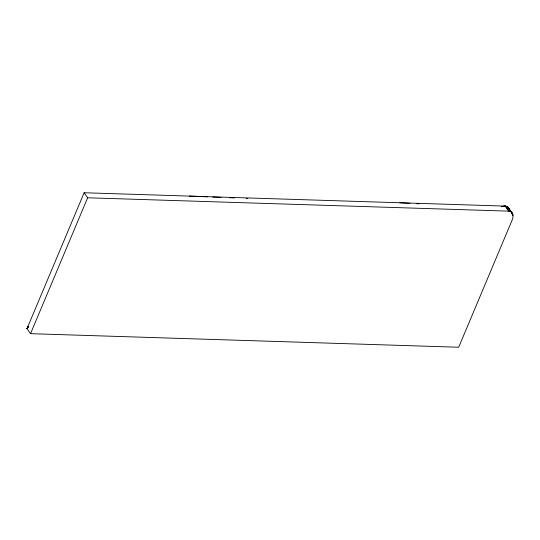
<?xml version="1.0" encoding="UTF-8"?>
<svg xmlns="http://www.w3.org/2000/svg" width="540" height="540" viewBox="0 0 540 540"><rect width="100%" height="100%" fill="white"/><g stroke="black" fill="none" stroke-linecap="round" stroke-linejoin="round"><path stroke-width="0.81" d="M84.119 192.753L27 328.637L30.53 333.673L458.69 347.247L512.082 220.232C513.857 217.046 513.263 211.174 508.68 211.14L87.649 197.788L84.119 192.753L505.15 206.105L507.776 207.002L509.254 209.338M30.53 333.673L87.649 197.788M28.37 326.558L27 328.637L28.337 326.545L27 328.637L27.999 327.308M501.815 206.489L505.15 206.105L508.68 211.14M501.836 206.476L505.15 206.105M502.335 206.516L505.643 206.145L509.173 211.174M503.645 206.503L506.122 206.226L509.652 211.262M506.581 206.354L504.927 206.543L506.581 206.354L510.111 211.39M502.781 206.591L506.122 206.226M189.378 196.094L207.745 196.837M212.753 197.039L221.103 197.377M229.446 197.714L234.461 197.917M246.146 198.389L247.813 198.457M399.884 202.77L409.894 203.324M416.57 203.695L419.067 203.83M508.106 207.299L512.44 213.449M507.776 207.002L512.636 213.894M507.404 206.739L512.784 214.367M512.014 213.617L512.899 214.873M507.006 206.523L510.536 211.559M512.089 214.144L512.966 215.406"/></g></svg>
